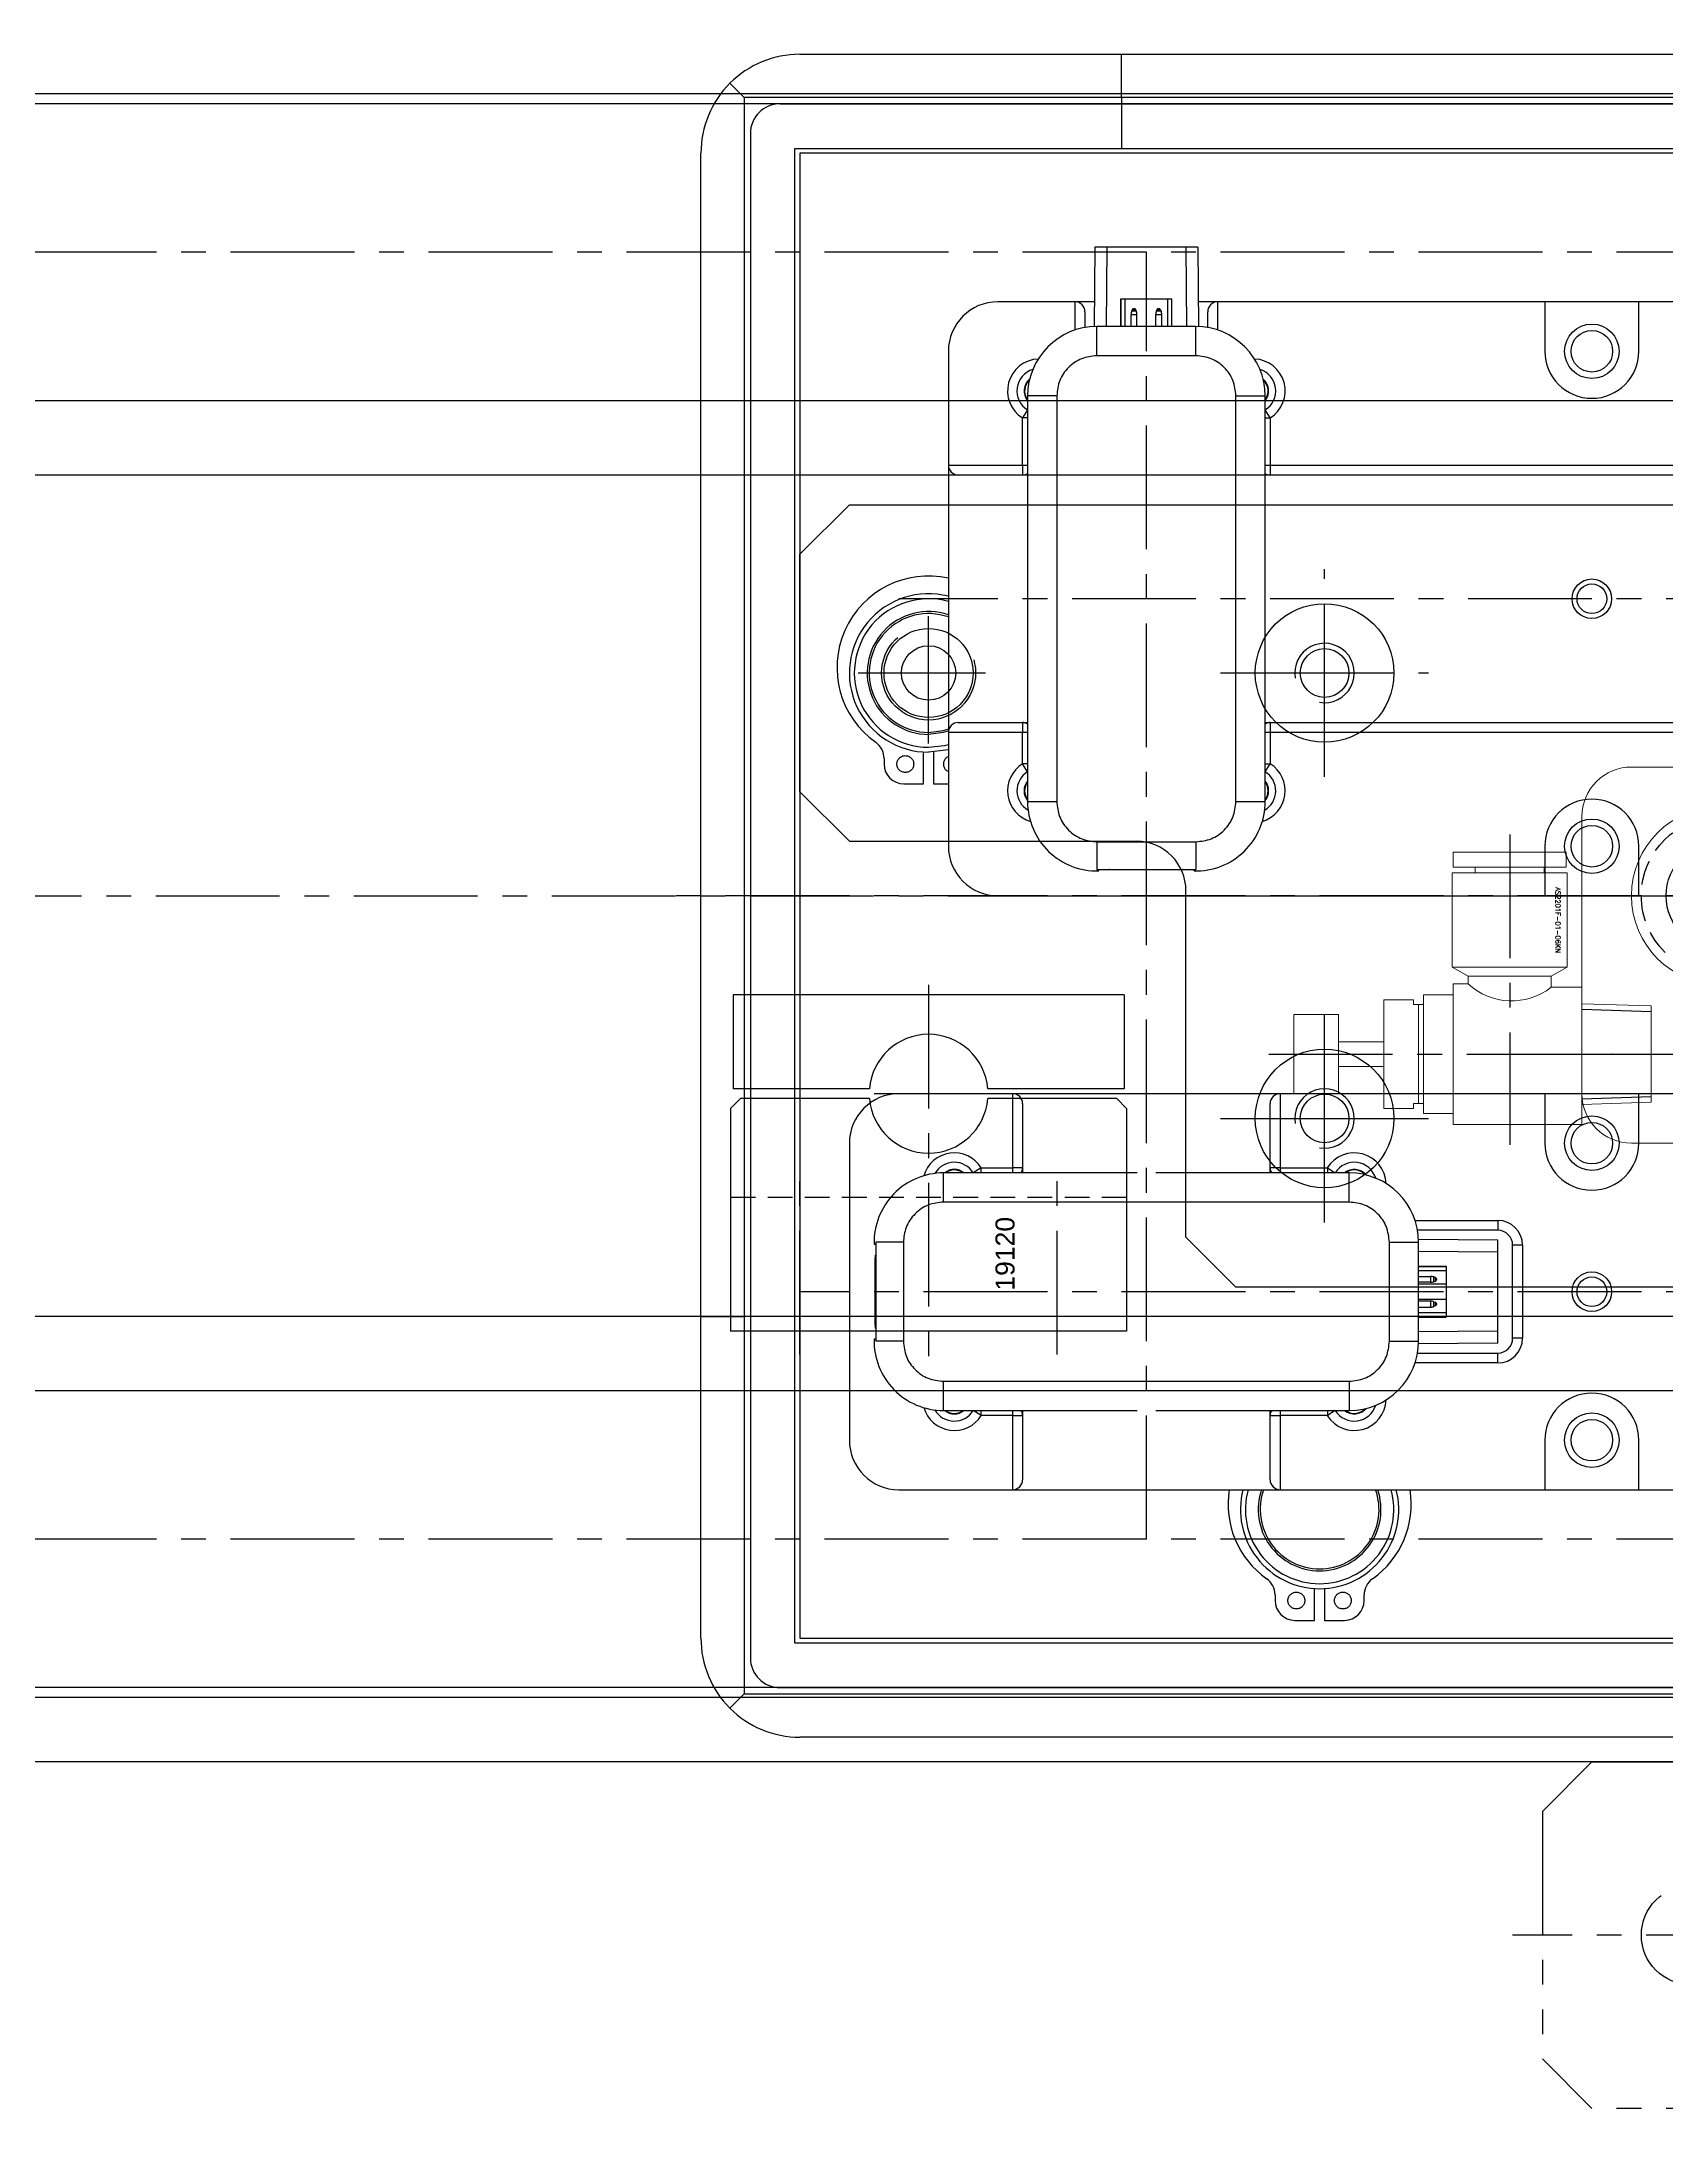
# Model space of a CAD drawing. Header units: inches. Extents: x 0 to 23821, y 0 to 11279.
# Drawn here: x 4105.6 to 4269.6, y 5067.3 to 5279.1 of the extents above; entities that cross this region are included whole.
import ezdxf
from ezdxf.enums import TextEntityAlignment as Align

# ---------------------------------------------------------------- set-up
doc = ezdxf.new("R2010")
doc.units = ezdxf.units.IN
doc.header["$LTSCALE"] = 10
doc.header["$MEASUREMENT"] = 0
for name, pattern in [('CENTER', [2, 1.25, -0.25, 0.25, -0.25]), ('HIDDEN', [0.375, 0.25, -0.125]), ('PHANTOM', [2.5, 1.25, -0.25, 0.25, -0.25, 0.25, -0.25])]:
    doc.linetypes.add(name, pattern=pattern)
for name, color, linetype in [('11', 1, 'CENTER'), ('22', 2, 'HIDDEN'), ('44', 4, 'Continuous'), ('66', 6, 'PHANTOM'), ('B', 123, 'Continuous'), ('G', 231, 'Continuous'), ('P', 142, 'Continuous'), ('T', 3, 'Continuous'), ('V', 1, 'Continuous'), ('Y', 60, 'Continuous')]:
    doc.layers.add(name, color=color, linetype=linetype)
doc.layers.add('88', color=35, linetype='Continuous', lineweight=5)
doc.styles.add('H', font='romans.shx', dxfattribs={"bigfont": 'whgtxt.shx'})
doc.styles.add('SCI', font='')
doc.styles.get("Standard").update_dxf_attribs({"font": 'arial.ttf'})
doc.styles.get('SCI').set_extended_font_data('Gulim')

# ---------------------------------------------------------------- blocks, each defined once
blk = doc.blocks.new('A$C21f345d0')
for p, q in [((6520, -57), (280, -57)), ((6520, -142), (280, -142)), ((6520, -187), (280, -187))]:
    blk.add_line(p, q)
at = {"layer": '11'}
for p, q in [((6520, -34.5), (280, -34.5)), ((279.95, -99.5), (6520, -99.5)), ((6520, -164.5), (280, -164.5))]:
    blk.add_line(p, q, dxfattribs=at)
at = {"layer": 'B'}
for p, q in [((6520, -19.5), (280, -19.5)), ((6520, -49.5), (280, -49.5)), ((6520, -149.5), (280, -149.5)), ((6520, -179.5), (280, -179.5))]:
    blk.add_line(p, q, dxfattribs=at)
at = {"layer": 'G'}
for p, q in [((6520, -18.5), (280, -18.5)), ((6520, -180.5), (280, -180.5))]:
    blk.add_line(p, q, dxfattribs=at)
blk = doc.blocks.new('A$Ce158b9f5')
for p, q in [((15, 177.5), (325, 177.5)), ((47.5, 173.13), (47.5, 177.5)), ((7.93, 174.57), (9.37, 173.13)), ((330.63, 173.13), (9.37, 173.13)), ((9.37, 173.13), (9.37, 50)), ((47.5, 173.13), (47.5, 168)), ((5, 50), (5, 167.5)), ((14.5, 168), (325.5, 168)), ((14.5, 50), (14.5, 168)), ((325, 167.5), (15, 167.5)), ((15, 167.5), (15, 17.5)), ((44.81, 158), (44.74, 150)), ((55.19, 158), (44.81, 158)), ((46.01, 158), (45.94, 150)), ((53.99, 158), (54.06, 150)), ((55.19, 158), (55.26, 150)), ((42.8, 152.5), (35, 152.5)), ((44.77, 152.5), (42.8, 152.5)), ((42.8, 149.65), (42.8, 152.5)), ((47.42, 150), (47.42, 152.8)), ((47.42, 152.8), (52.58, 152.8)), ((47.45, 150), (47.45, 152.8)), ((47.85, 150), (47.85, 152.8)), ((52.15, 152.8), (52.15, 150)), ((52.55, 152.8), (52.55, 150)), ((52.58, 150), (52.58, 152.8)), ((57.2, 152.5), (55.23, 152.5)), ((90.25, 152.5), (57.2, 152.5)), ((57.2, 152.5), (57.2, 149.65)), ((90.25, 152.5), (90.25, 147.5)), ((99.75, 152.5), (90.25, 152.5)), ((99.75, 147.5), (99.75, 152.5)), ((122.8, 152.5), (99.75, 152.5)), ((43.8, 151.5), (43.8, 149.9)), ((48.45, 150), (48.45, 151.21)), ((48.45, 151.21), (49.05, 151.21)), ((48.56, 151.7), (48.51, 151.55)), ((48.99, 151.55), (48.51, 151.55)), ((48.94, 151.7), (48.56, 151.7)), ((48.71, 151.8), (48.79, 151.8)), ((48.99, 151.55), (48.94, 151.7)), ((49.05, 150), (49.05, 151.21)), ((50.95, 151.21), (51.55, 151.21)), ((50.95, 150), (50.95, 151.21)), ((51.01, 151.55), (51.06, 151.7)), ((51.49, 151.55), (51.01, 151.55)), ((51.44, 151.7), (51.06, 151.7)), ((51.21, 151.8), (51.29, 151.8)), ((51.44, 151.7), (51.49, 151.55)), ((51.55, 150), (51.55, 151.21)), ((56.2, 149.9), (56.2, 151.5)), ((55, 150), (45, 150)), ((45, 147.05), (45, 150)), ((55, 147.05), (55, 150)), ((30, 147.5), (30, 136)), ((55, 147.05), (45, 147.05)), ((38, 143), (38, 102)), ((40.95, 143), (38, 143)), ((40.95, 143), (40.95, 102)), ((59.05, 102), (59.05, 143)), ((59.05, 143), (62, 143)), ((62, 102), (62, 143)), ((37.99, 141.58), (37.48, 140.78)), ((37.48, 136), (37.48, 140.78)), ((38, 140.78), (37.48, 140.78)), ((62, 140.78), (62.52, 140.78)), ((62.52, 140.78), (62.01, 141.58)), ((62.52, 140.78), (62.52, 136)), ((30, 136), (37.48, 136)), ((30, 136), (30, 109)), ((37.48, 136), (37.48, 135)), ((37.48, 136), (38, 136)), ((62, 136), (62.52, 136)), ((62.52, 136), (117.48, 136)), ((62.52, 136), (62.52, 135)), ((37.48, 135), (31, 135)), ((38, 135), (37.48, 135)), ((62.52, 135), (62, 135)), ((117.48, 135), (62.52, 135)), ((37.48, 109), (30, 109)), ((30, 109), (30, 97.5)), ((31, 110), (37.48, 110)), ((37.48, 110), (37.48, 109)), ((37.48, 110), (38, 110)), ((37.48, 105.82), (37.48, 109)), ((38, 109), (37.48, 109)), ((62, 110), (62.52, 110)), ((62.52, 109), (62, 109)), ((62.52, 110), (117.48, 110)), ((62.52, 110), (62.52, 109)), ((117.48, 109), (62.52, 109)), ((62.52, 109), (62.52, 105.82)), ((23.5, 106.37), (23.5, 105.8)), ((27.5, 103.8), (27.5, 107.02)), ((28.5, 107.02), (28.5, 103.8)), ((25.5, 103.8), (27.5, 103.8)), ((28.5, 103.8), (30, 103.8)), ((37.99, 105.02), (37.48, 105.82)), ((38, 105.82), (37.48, 105.82)), ((62, 105.82), (62.52, 105.82)), ((62.01, 105.02), (62.52, 105.82)), ((40.95, 102), (38, 102)), ((62, 102), (59.05, 102)), ((45, 97.95), (55, 97.95)), ((45, 97.95), (45, 95.16)), ((55, 97.95), (55, 95.16)), ((90.25, 97.5), (90.25, 92.5)), ((99.75, 92.5), (99.75, 97.5)), ((45, 95.16), (55, 95.16)), ((45.19, 95), (45.21, 95.16)), ((46.8, 95.16), (46.8, 95.1)), ((49, 95.1), (46.8, 95.1)), ((53.2, 95.1), (51, 95.1)), ((53.2, 95.16), (53.2, 95.1)), ((54.79, 95.16), (54.81, 95)), ((35, 92.5), (305, 92.5)), ((315, 72.5), (25, 72.5)), ((36.5, 65.02), (36.5, 72.5)), ((63.5, 72.5), (63.5, 65.02)), ((90.25, 72.5), (90.25, 67.5)), ((99.75, 67.5), (99.75, 72.5)), ((37.5, 71.5), (37.5, 65.02)), ((62.5, 65.02), (62.5, 71.5)), ((20, 67.5), (20, 37.5)), ((49.06, 64.5), (29.5, 64.5)), ((29.5, 61.55), (29.5, 64.5)), ((33.32, 65.02), (32.52, 64.51)), ((33.32, 65.02), (36.5, 65.02)), ((33.32, 64.5), (33.32, 65.02)), ((37.5, 65.02), (36.5, 65.02)), ((36.5, 64.5), (36.5, 65.02)), ((37.5, 65.02), (37.5, 64.5)), ((70.5, 64.5), (50.94, 64.5)), ((63.5, 65.02), (62.5, 65.02)), ((62.5, 64.5), (62.5, 65.02)), ((63.5, 65.02), (68.28, 65.02)), ((63.5, 65.02), (63.5, 64.5)), ((68.28, 65.02), (69.08, 64.51)), ((68.28, 65.02), (68.28, 64.5)), ((70.5, 61.55), (70.5, 64.5)), ((70.5, 61.55), (29.5, 61.55)), ((77.15, 59.7), (85.5, 59.7)), ((85.5, 59.7), (85.5, 58.7)), ((22.5, 57.31), (22.66, 57.29)), ((22.66, 57.5), (22.66, 47.5)), ((25.45, 57.5), (22.66, 57.5)), ((25.45, 57.5), (25.45, 47.5)), ((74.55, 47.5), (74.55, 57.5)), ((74.55, 57.5), (77.5, 57.5)), ((85.5, 58.7), (77.4, 58.7)), ((85.5, 57.69), (77.5, 57.76)), ((77.5, 47.5), (77.5, 57.5)), ((88, 57.2), (87, 57.2)), ((87, 47.8), (87, 57.2)), ((88, 57.2), (88, 47.8)), ((22.6, 49.3), (22.6, 55.7)), ((22.6, 55.7), (22.66, 55.7)), ((85.5, 56.49), (77.5, 56.56)), ((77.5, 55.08), (80.3, 55.08)), ((80.3, 55.08), (80.3, 49.92)), ((85.5, 48.51), (85.5, 56.49)), ((77.5, 55.05), (80.3, 55.05)), ((77.5, 54.65), (80.3, 54.65)), ((77.5, 54.05), (78.71, 54.05)), ((78.71, 53.45), (77.5, 53.45)), ((80.3, 53.25), (77.5, 53.25)), ((78.71, 54.05), (78.71, 53.45)), ((79.05, 53.51), (79.05, 53.99)), ((79.2, 53.94), (79.05, 53.99)), ((79.05, 53.51), (79.2, 53.56)), ((79.2, 53.56), (79.2, 53.94)), ((79.3, 53.79), (79.3, 53.71)), ((77.5, 51.75), (80.3, 51.75)), ((78.71, 51.55), (77.5, 51.55)), ((77.5, 50.95), (78.71, 50.95)), ((78.71, 51.55), (78.71, 50.95)), ((79.05, 51.01), (79.05, 51.49)), ((79.05, 51.49), (79.2, 51.44)), ((79.2, 51.06), (79.05, 51.01)), ((79.2, 51.06), (79.2, 51.44)), ((79.3, 51.29), (79.3, 51.21)), ((5, 17.5), (5, 50)), ((5, 50), (9.37, 50)), ((9.37, 50), (9.37, 11.87)), ((14.5, 50), (9.37, 50)), ((14.5, 17), (14.5, 50)), ((22.6, 49.3), (22.66, 49.3)), ((80.3, 50.35), (77.5, 50.35)), ((80.3, 49.95), (77.5, 49.95)), ((77.5, 49.92), (80.3, 49.92)), ((22.66, 47.71), (22.5, 47.69)), ((25.45, 47.5), (22.66, 47.5)), ((74.55, 47.5), (77.5, 47.5)), ((85.5, 48.51), (77.5, 48.44)), ((85.5, 47.31), (77.5, 47.24)), ((88, 47.8), (87, 47.8)), ((85.5, 45.3), (77.15, 45.3)), ((77.4, 46.3), (85.5, 46.3)), ((85.5, 45.3), (85.5, 46.3)), ((29.5, 43.45), (70.5, 43.45)), ((29.5, 40.5), (29.5, 43.45)), ((70.5, 43.45), (70.5, 40.5)), ((29.5, 40.5), (49.06, 40.5)), ((33.32, 39.98), (32.52, 40.49)), ((33.32, 39.98), (33.32, 40.5)), ((36.5, 39.98), (36.5, 40.5)), ((37.5, 40.5), (37.5, 39.98)), ((50.94, 40.5), (70.5, 40.5)), ((62.5, 39.98), (62.5, 40.5)), ((63.5, 40.5), (63.5, 39.98)), ((68.28, 40.5), (68.28, 39.98)), ((69.08, 40.49), (68.28, 39.98)), ((36.5, 39.98), (33.32, 39.98)), ((36.5, 32.5), (36.5, 39.98)), ((36.5, 39.98), (37.5, 39.98)), ((37.5, 39.98), (37.5, 33.5)), ((62.5, 39.98), (63.5, 39.98)), ((62.5, 33.5), (62.5, 39.98)), ((63.5, 39.98), (63.5, 32.5)), ((68.28, 39.98), (63.5, 39.98)), ((90.25, 37.5), (90.25, 32.5)), ((99.75, 32.5), (99.75, 37.5)), ((25, 32.5), (315, 32.5)), ((63, 21.87), (63, 21.3)), ((67, 19.3), (67, 22.52)), ((68, 22.52), (68, 19.3)), ((72, 21.3), (72, 21.87)), ((65, 19.3), (67, 19.3)), ((68, 19.3), (70, 19.3)), ((325.5, 17), (14.5, 17)), ((15, 17.5), (325, 17.5)), ((7.93, 10.43), (9.37, 11.87)), ((9.37, 11.87), (330.63, 11.87)), ((325, 7.5), (15, 7.5))]:
    blk.add_line(p, q)
at = {"flags": 128}
for points in [[(28, 109), (29.49, 109.19), (30.07, 109.37)], [(30.01, 109.13), (29.48, 108.98), (28, 108.8)], [(28, 107.5), (29.61, 107.68), (30, 107.77)], [(30, 107.25), (29.72, 107.19), (28, 107)], [(46.8, 95.1), (46.31, 95.15), (46.27, 95.16)], [(53.73, 95.16), (53.69, 95.15), (53.2, 95.1)], [(22.6, 55.7), (22.65, 56.19), (22.66, 56.23)], [(22.66, 48.77), (22.65, 48.81), (22.6, 49.3)]]:
    blk.add_lwpolyline(points, dxfattribs=at)
for centre, radius in [((95, 147.5), 2.75), ((95, 147.5), 2.1), ((95, 122.5), 2), ((95, 122.5), 1.5), ((95, 97.5), 2.75), ((95, 97.5), 2.1), ((95, 67.5), 2.75), ((95, 67.5), 2.1), ((95, 52.5), 2), ((95, 52.5), 1.5), ((95, 37.5), 2.75), ((95, 37.5), 2.1)]:
    blk.add_circle(centre, radius)
for centre, radius, start, end in [((15, 167.5), 10, 90, 135), ((15, 167.5), 10, 135, 180), ((35, 147.5), 5, 90, 180), ((42.8, 151.5), 1, 0, 90), ((57.2, 151.5), 1, 90, 180), ((49.45, 151.21), 1, 160, 180), ((48.71, 151.65), 0.15, 90, 160), ((48.79, 151.65), 0.15, 20, 90), ((48.05, 151.21), 1, 0, 20), ((51.95, 151.21), 1, 160, 180), ((51.21, 151.65), 0.15, 90, 160), ((51.29, 151.65), 0.15, 20, 90), ((50.55, 151.21), 1, 0, 20), ((45, 143), 7, 90, 180), ((55, 143), 7, 0, 90), ((39.2, 143.5), 3.22, 92.3296, 237.7055), ((60.8, 143.5), 3.22, 302.2945, 87.6704), ((95, 147.5), 4.75, 180, 0), ((39.2, 143.5), 2.27, 107.1614, 237.7055), ((39.2, 143.5), 1.55, 129.767, 219.3275), ((39.2, 143.5), 1.5, 132.4943, 216.8699), ((60.8, 143.5), 2.27, 302.2945, 72.8386), ((60.8, 143.5), 1.55, 320.6725, 50.233), ((60.8, 143.5), 1.5, 323.1301, 47.5057), ((31, 136), 1, 180, 270), ((37.48, 135.91), 0.914, 270.1215, 304.8657), ((62.52, 135.91), 0.914, 235.1343, 269.8785), ((28, 115.55), 9.25, 77.5131, 234.7056), ((28, 115), 8, 75.5225, 270), ((28, 115), 7.5, 74.534, 270), ((28, 115), 6.2, 71.1809, 270), ((28, 115), 6, 70.5288, 270), ((21.5, 106.37), 2, 0, 54.7056), ((31, 109), 1, 90, 180), ((37.48, 109.09), 0.914, 55.1343, 89.8785), ((62.52, 109.09), 0.914, 90.1215, 124.8657), ((25.5, 105.8), 2, 180, 270), ((39.2, 103.1), 3.22, 122.2945, 253.5613), ((39.2, 103.1), 2.27, 122.2945, 239.6863), ((39.2, 103.1), 1.55, 140.6725, 219.3275), ((39.2, 103.1), 1.5, 143.1301, 216.8699), ((60.8, 103.1), 3.22, 286.4387, 57.7055), ((60.8, 103.1), 2.27, 300.3137, 57.7055), ((60.8, 103.1), 1.55, 320.6725, 39.3275), ((60.8, 103.1), 1.5, 323.1301, 36.8699), ((45, 102), 7, 180, 271.5443), ((55, 102), 7, 268.4557, 0), ((95, 97.5), 4.75, 0, 180), ((35, 97.5), 5, 180, 270), ((25, 67.5), 5, 90, 180), ((36.5, 71.5), 1, 0, 90), ((63.5, 71.5), 1, 90, 180), ((30.6, 63.3), 3.22, 32.2945, 163.5613), ((71, 63.3), 3.22, 2.3296, 147.7055), ((95, 67.5), 4.75, 180, 0), ((29.5, 57.5), 7, 90, 181.5443), ((30.6, 63.3), 2.27, 32.2945, 149.6863), ((30.6, 63.3), 1.55, 50.6725, 129.3275), ((30.6, 63.3), 1.5, 53.1301, 126.8699), ((36.59, 65.02), 0.914, 325.1343, 359.8785), ((63.41, 65.02), 0.914, 180.1215, 214.8657), ((71, 63.3), 2.27, 17.1614, 147.7055), ((71, 63.3), 1.55, 39.767, 129.3275), ((71, 63.3), 1.5, 42.4943, 126.8699), ((70.5, 57.5), 7, 0, 90), ((85.5, 57.2), 2.5, 0, 90), ((85.5, 57.2), 1.5, 0, 90), ((78.71, 53.05), 1, 70, 90), ((78.71, 54.45), 1, 270, 290), ((79.15, 53.79), 0.15, 0, 70), ((79.15, 53.71), 0.15, 290, 360), ((78.71, 50.55), 1, 70, 90), ((78.71, 51.95), 1, 270, 290), ((79.15, 51.29), 0.15, 0, 70), ((79.15, 51.21), 0.15, 290, 0), ((29.5, 47.5), 7, 178.4557, 270), ((70.5, 47.5), 7, 270, 0), ((85.5, 47.8), 2.5, 270, 0), ((85.5, 47.8), 1.5, 270, 0), ((30.6, 41.7), 3.22, 196.4387, 327.7055), ((30.6, 41.7), 2.27, 210.3137, 327.7055), ((30.6, 41.7), 1.55, 230.6725, 309.3275), ((30.6, 41.7), 1.5, 233.1301, 306.8699), ((36.59, 39.98), 0.914, 0.1215, 34.8657), ((63.41, 39.98), 0.914, 145.1343, 179.8785), ((71, 41.7), 3.22, 212.2945, 357.6704), ((71, 41.7), 2.27, 212.2945, 342.8386), ((71, 41.7), 1.55, 230.6725, 320.233), ((71, 41.7), 1.5, 233.1301, 317.5057), ((95, 37.5), 4.75, 0, 180), ((25, 37.5), 5, 180, 270), ((36.5, 33.5), 1, 270, 0), ((67.5, 31.05), 9.25, 170.9813, 234.7056), ((67.5, 30.5), 8, 165.5225, 270), ((67.5, 30.5), 7.5, 164.534, 270), ((67.5, 30.5), 6.2, 161.1809, 270), ((67.5, 30.5), 6, 160.5288, 270), ((63.5, 33.5), 1, 180, 270), ((67.5, 30.5), 8, 270, 14.4775), ((67.5, 30.5), 7.5, 270, 15.466), ((67.5, 30.5), 6.2, 270, 18.8191), ((67.5, 30.5), 6, 270, 19.4712), ((67.5, 31.05), 9.25, 305.2944, 9.0187), ((61, 21.87), 2, 0, 54.7056), ((74, 21.87), 2, 125.2944, 180), ((65, 21.3), 2, 180, 270), ((70, 21.3), 2, 270, 0), ((15, 17.5), 10, 180, 225), ((15, 17.5), 10, 225, 270)]:
    blk.add_arc(centre, radius, start, end)
for points in [[(45, 147.05), (44.47, 146.99), (43.41, 146.87), (42.07, 145.93), (41.13, 144.59), (41.01, 143.53), (40.95, 143)], [(59.05, 143), (58.99, 143.53), (58.87, 144.59), (57.93, 145.93), (56.59, 146.87), (55.53, 146.99), (55, 147.05)], [(26.5, 105.8), (26.49, 105.91), (26.46, 106.13), (26.27, 106.42), (25.98, 106.61), (25.65, 106.67), (25.32, 106.61), (25.03, 106.42), (24.84, 106.13), (24.78, 105.8), (24.84, 105.47), (25.03, 105.18), (25.32, 104.99), (25.65, 104.93), (25.98, 104.99), (26.27, 105.18), (26.46, 105.47), (26.49, 105.69), (26.5, 105.8)], [(55, 97.95), (55.53, 98.01), (56.59, 98.13), (57.93, 99.07), (58.87, 100.41), (58.99, 101.47), (59.05, 102)], [(74.55, 57.5), (74.49, 58.03), (74.37, 59.09), (73.43, 60.43), (72.09, 61.37), (71.03, 61.49), (70.5, 61.55)], [(25.45, 47.5), (25.51, 46.97), (25.63, 45.91), (26.57, 44.57), (27.91, 43.63), (28.97, 43.51), (29.5, 43.45)], [(70.5, 43.45), (71.03, 43.51), (72.09, 43.63), (73.43, 44.57), (74.37, 45.91), (74.49, 46.97), (74.55, 47.5)], [(66, 21.3), (65.99, 21.41), (65.96, 21.63), (65.77, 21.92), (65.48, 22.11), (65.15, 22.17), (64.82, 22.11), (64.53, 21.92), (64.34, 21.63), (64.28, 21.3), (64.34, 20.97), (64.53, 20.68), (64.82, 20.49), (65.15, 20.43), (65.48, 20.49), (65.77, 20.68), (65.96, 20.97), (65.99, 21.19), (66, 21.3)], [(70.7, 21.3), (70.69, 21.41), (70.66, 21.63), (70.47, 21.92), (70.18, 22.11), (69.85, 22.17), (69.52, 22.11), (69.23, 21.92), (69.04, 21.63), (68.98, 21.3), (69.04, 20.97), (69.23, 20.68), (69.52, 20.49), (69.85, 20.43), (70.18, 20.49), (70.47, 20.68), (70.66, 20.97), (70.69, 21.19), (70.7, 21.3)]]:
    blk.add_open_spline(points, degree=3)
for points, knots in [([(30, 106.57), (29.91, 106.52), (29.72, 106.41), (29.55, 106.13), (29.48, 105.8), (29.55, 105.47), (29.72, 105.19), (29.91, 105.08), (30, 105.03)], [0, 0, 0, 0, 0.1564, 0.3282, 0.5, 0.6718, 0.8436, 1, 1, 1, 1]), ([(40.95, 102), (41, 101.49), (41.09, 100.71), (41.59, 99.76), (42.12, 99.12), (42.76, 98.59), (43.71, 98.09), (44.49, 98), (45, 97.95)], [0, 0, 0, 0, 0.239457, 0.368361, 0.5, 0.631639, 0.760543, 1, 1, 1, 1]), ([(29.5, 61.55), (28.99, 61.5), (28.21, 61.41), (27.26, 60.91), (26.62, 60.38), (26.09, 59.74), (25.59, 58.79), (25.5, 58.01), (25.45, 57.5)], [0, 0, 0, 0, 0.239457, 0.368361, 0.5, 0.631639, 0.760543, 1, 1, 1, 1]), ([(85.5, 56.49), (85.5, 56.64), (85.5, 56.96), (85.5, 57.35), (85.5, 57.63), (85.5, 57.67), (85.5, 57.69)], [0, 0, 0, 0, 0.250002, 0.5, 0.749998, 1, 1, 1, 1]), ([(85.5, 47.31), (85.5, 47.33), (85.5, 47.37), (85.5, 47.65), (85.5, 48.04), (85.5, 48.36), (85.5, 48.51)], [0, 0, 0, 0, 0.250002, 0.5, 0.749998, 1, 1, 1, 1])]:
    blk.add_open_spline(points, degree=3, knots=knots)
at = {"layer": '11'}
for p, q in [((50, 27.5), (50, 157.5)), ((315, 122.5), (25, 122.5)), ((340, 92.5), (0, 92.5)), ((320, 52.5), (15, 52.5))]:
    blk.add_line(p, q, dxfattribs=at)
at = {"layer": 'Y'}
for p, q in [((13, 172.5), (327, 172.5)), ((10, 169.5), (10, 15.5)), ((13, 12.5), (327, 12.5))]:
    blk.add_line(p, q, dxfattribs=at)
for centre, start, end in [((13, 169.5), 90, 180), ((13, 15.5), 180, 270)]:
    blk.add_arc(centre, 3, start, end, dxfattribs=at)
blk = doc.blocks.new('SMTAPM6', base_point=(1696.01, 1983.9))
at = {"color": 7, "linetype": 'Continuous'}
blk.add_circle((1696.01, 1983.9), 2.46, dxfattribs=at)
at = {"layer": '11'}
for p, q in [((1696.01, 1979.4), (1696.01, 1988.4)), ((1691.51, 1983.9), (1700.51, 1983.9))]:
    blk.add_line(p, q, dxfattribs=at)
at = {"layer": 'T', "linetype": 'Continuous'}
blk.add_arc((1696.01, 1983.9), 3, 260.0082, 189.9928, dxfattribs=at)
blk = doc.blocks.new('MDCBM5H', base_point=(3956.9, -5620.49, 0))
at = {"color": 7, "linetype": 'Continuous'}
blk.add_circle((3956.9, -5620.49, 0), 2.75, dxfattribs=at)
at = {"layer": '11'}
for p, q in [((3956.9, -5627.62, 0), (3956.9, -5613.37, 0)), ((3949.78, -5620.49, 0), (3964.03, -5620.49, 0))]:
    blk.add_line(p, q, dxfattribs=at)
at = {"layer": '22', "ltscale": 7.6}
blk.add_circle((3956.9, -5620.49, 0), 4.75, dxfattribs=at)
blk = doc.blocks.new('MDCBM6', base_point=(40751.01, 10879.93))
at = {"color": 7, "linetype": 'Continuous'}
for radius in [5.5, 3.3]:
    blk.add_circle((40751.01, 10879.93), radius, dxfattribs=at)
at = {"layer": '11'}
for p, q in [((40751.01, 10871.68), (40751.01, 10888.18)), ((40742.76, 10879.93), (40759.26, 10879.93))]:
    blk.add_line(p, q, dxfattribs=at)
blk = doc.blocks.new('A$C65A22A5B')
for p, q in [((-155, 34.5), (-150, 39.5)), ((-150, 39.5), (111, 39.5)), ((116, 34.5), (111, 39.5)), ((-155, 10.5), (-155, 34.5)), ((116, -0.5), (116, 34.5)), ((-155, 10.5), (-150, 5.5)), ((-150, 5.5), (-121, 5.5)), ((-116, -34.5), (-116, 0.5)), ((121, -5.5), (150, -5.5)), ((155, -10.5), (150, -5.5)), ((155, -34.5), (155, -10.5)), ((-116, -34.5), (-111, -39.5)), ((155, -34.5), (150, -39.5)), ((-111, -39.5), (150, -39.5))]:
    blk.add_line(p, q)
for centre, radius in [((-102, 22.5), 7), ((102, 22.5), 7), ((-142, 22.5), 4.5), ((0, 0), 15), ((0, 0), 6.1), ((-102, -22.5), 7), ((102, -22.5), 7), ((142, -22.5), 4.5)]:
    blk.add_circle(centre, radius)
for centre, start, end in [((-121, 0.5), 0, 90), ((121, -0.5), 180, 270)]:
    blk.add_arc(centre, 5, start, end)
at = {"layer": '11'}
for p, q in [((-102, 12), (-102, 33)), ((102, 12), (102, 33)), ((-142, 15.75), (-142, 29.25)), ((-148.75, 22.5), (-135.25, 22.5)), ((-112.5, 22.5), (-91.5, 22.5)), ((0, -22.5), (0, 22.5)), ((91.5, 22.5), (112.5, 22.5)), ((-62, -12), (-62, 12)), ((62, -12), (62, 12)), ((-74, 0), (-50, 0)), ((-22.5, 0), (22.5, 0)), ((50, 0), (74, 0)), ((102, -33), (102, -12)), ((142, -29.25), (142, -15.75)), ((91.5, -22.5), (112.5, -22.5)), ((135.25, -22.5), (148.75, -22.5))]:
    blk.add_line(p, q, dxfattribs=at)
at = {"layer": '11', "ltscale": 3.15}
for p, q in [((-102, -33), (-102, -12)), ((-112.5, -22.5), (-91.5, -22.5))]:
    blk.add_line(p, q, dxfattribs=at)
at = {"layer": '22'}
for centre in [(-62, 0), (62, 0)]:
    blk.add_circle(centre, 8, dxfattribs=at)
for name, p in [('MDCBM5H', (-142, 22.5)), ('SMTAPM6', (-102, 22.5)), ('SMTAPM6', (102, 22.5)), ('MDCBM6', (-62, 0)), ('MDCBM6', (62, 0)), ('MDCBM5H', (142, -22.5)), ('SMTAPM6', (-102, -22.5)), ('SMTAPM6', (102, -22.5))]:
    blk.add_blockref(name, p)
blk = doc.blocks.new('A$C1D3868C3')
for p, q in [((-33.5, 29.89), (33.5, 29.89)), ((-38.5, 20.99), (-38.5, 24.89)), ((42.1, 24.99), (71, 24.99)), ((76, 19.99), (76, -8.01)), ((-71, 12.99), (-46.5, 12.99)), ((-76, 7.99), (-76, -20.01)), ((46.5, -13.01), (71, -13.01)), ((38.5, -21.01), (38.5, -24.91)), ((-71, -25.01), (-42.1, -25.01)), ((33.5, -29.91), (-33.5, -29.91))]:
    blk.add_line(p, q)
for centre, radius in [((0, -0.01), 25), ((-62, -0.01), 9), ((-38, -0.01), 10), ((38, -0.01), 10), ((62, -0.01), 9)]:
    blk.add_circle(centre, radius)
for centre, radius, start, end in [((-33.5, 24.89), 5, 90, 180), ((33.5, 24.89), 5, 30.6638, 90), ((42.1, 29.99), 5, 210.6638, 270), ((71, 19.99), 5, 0, 90), ((-46.5, 20.99), 8, 270, 0), ((-71, 7.99), 5, 90, 180), ((71, -8.01), 5, 270, 0), ((46.5, -21.01), 8, 90, 180), ((-71, -20.01), 5, 180, 270), ((-42.1, -30.01), 5, 30.6638, 90), ((33.5, -24.91), 5, 270, 0), ((-33.5, -24.91), 5, 210.6638, 270)]:
    blk.add_arc(centre, radius, start, end)
at = {"layer": '11'}
for p, q in [((0, -37.51), (0, 37.49)), ((-23, 31.05), (-23, 16.07)), ((23, 31.05), (23, 16.07)), ((78, 15.99), (16.52, 15.99)), ((-38, 11.49), (-38, -11.51)), ((38, 11.49), (38, -11.51)), ((-62, 10.49), (-62, -10.51)), ((62, 10.49), (62, -10.51)), ((78, -0.01), (-78, -0.01)), ((-37.5, -0.01), (37.5, -0.01)), ((-78, -16.01), (-16.52, -16.01)), ((-23, -31.06), (-23, -16.08)), ((23, -31.06), (23, -16.08))]:
    blk.add_line(p, q, dxfattribs=at)
blk = doc.blocks.new('AS2211F-01-06KN_AS2201F-01-06S_F')
for p, q in [((-4, 32.1), (4, 32.1)), ((-4, 32.1), (-4, 27.6)), ((4, 27.6), (4, 32.1)), ((4, 27.6), (-4, 27.6)), ((-1.25, 27.6), (-1.25, 23)), ((1.25, 23), (1.25, 27.6)), ((5.5, 23), (-5.5, 23)), ((-5.5, 20), (-5.5, 23)), ((5.5, 23), (5.5, 20)), ((-5, 20), (-5.5, 20)), ((-5, 18.995), (-5, 20)), ((5, 19.5), (-5, 19.5)), ((5, 20), (5, 18.995)), ((5.5, 20), (5, 20)), ((6, 18.995), (-6, 18.995)), ((-6, 18.995), (-6, 15.995)), ((6, 15.995), (6, 18.995)), ((-20.4, 4.6001), (-20.4, 16)), ((-20.4, 16), (-18.9, 16)), ((-18.9, 16), (-18.9, 4.6001)), ((-18.3, 16.1), (-18.3, 4.5)), ((-8.8, 16.1), (-18.3, 16.1)), ((-8.8, 16.1), (-8.8, 4.5001)), ((-7.876, 14.5001), (-8.8, 16.1)), ((7.1, 15.995), (-7.1, 15.995)), ((-7.1, 15.995), (-7.1, 14.5)), ((7.1, 2.9998), (7.1, 15.995)), ((-18.9, 13.7981), (-18.3, 13.7981)), ((-7.876, 14.5001), (-7.876, 6.1001)), ((-7.1, 14.5), (-7.876, 14.5)), ((-18.9, 6.802), (-18.3, 6.802)), ((-20.4, 4.6001), (-18.9, 4.6001)), ((-8.8, 4.5), (-18.3, 4.5)), ((-7.876, 6.1001), (-8.8, 4.5001)), ((-7.876, 6.1001), (-6.75, 6.1001)), ((-6.75, 6.1001), (-6.75, 2.9998)), ((7.1, 2.9998), (-6.75, 2.9998)), ((-4.864, -4.0002), (-5.082, 2.9998)), ((5.083, 2.9997), (4.864, -4.0003)), ((4.864, -4.0002), (-4.864, -4.0002))]:
    blk.add_line(p, q)
blk.add_arc((-11.882, 10.0926), 6.5036, 322.129, 42.6633)
blk.add_point((0, 0))
at = {"layer": '11'}
for p, q in [((0, 34.634), (0, -5.4941)), ((-22.193, 10.3), (9.168, 10.3))]:
    blk.add_line(p, q, dxfattribs=at)
at = {"layer": 'T'}
for p, q in [((-4.283, -4.0002), (-4.501, 2.9998)), ((4.502, 2.9997), (4.283, -4.0003))]:
    blk.add_line(p, q, dxfattribs=at)
blk = doc.blocks.new('A$C6C85299C')
at = {"xscale": -1, "rotation": 270}
blk.add_blockref('AS2211F-01-06KN_AS2201F-01-06S_F', (-3, 0), dxfattribs=at)
blk.add_blockref('AS2211F-01-06KN_AS2201F-01-06S_F', (-3, 0), dxfattribs=at)
at = {"color": 4, "style": 'H'}
blk.add_text('AS2201F-01-06KN', height=0.5, rotation=90, dxfattribs=at).set_placement((2.67, -13.54), align=Align.CENTER)
blk = doc.blocks.new('A$C79f051db')
for p, q in [((-19.75, 10), (-19.75, 0.5)), ((19.75, 10), (-19.75, 10)), ((19.75, 10), (19.75, 0.5)), ((-5.98, 0.5), (-19.75, 0.5)), ((19.75, 0.5), (5.98, 0.5)), ((-19, -0.5), (-20, -1.5)), ((-20, -1.5), (-20, -24)), ((-5.98, -0.5), (-19, -0.5)), ((19, -0.5), (5.98, -0.5)), ((20, -1.5), (19, -0.5)), ((20, -1.5), (20, -24)), ((20, -22.5), (-20, -22.5)), ((20, -24), (-20, -24))]:
    blk.add_line(p, q)
for start, end in [(4.7802, 175.2198), (184.7802, 355.2198)]:
    blk.add_arc((0, 0), 6, start, end)
at = {"layer": '11'}
for p, q in [((0, 11), (0, -26.9)), ((7, 0), (-7, 0)), ((-13, -26.34), (-13, -8.31)), ((13, -26.34), (13, -8.31))]:
    blk.add_line(p, q, dxfattribs=at)
at = {"layer": '22'}
blk.add_line((20, -10.5), (-20, -10.5), dxfattribs=at)
blk.add_text('19120', height=1.92, rotation=90).set_placement((8.68, -19.9))
blk = doc.blocks.new('A$Cbe38fbe8')
blk.add_blockref('A$C65A22A5B', (0, 0))
at = {"layer": '88', "rotation": 180}
for name, p in [('A$C1D3868C3', (0, -0.01)), ('A$C6C85299C', (-76, -16))]:
    blk.add_blockref(name, p, dxfattribs=at)
at = {"layer": 'V'}
blk.add_blockref('A$C79f051db', (-142, -20), dxfattribs=at)
blk = doc.blocks.new('A$C8f6e701c')
for p, q in [((-80, 12.5), (-75, 17.5)), ((75, 17.5), (-75, 17.5)), ((75, 17.5), (80, 12.5)), ((-80, 12.5), (-80, -12.5)), ((80, 12.5), (80, -12.5)), ((-55, 5), (-65, 5)), ((55, 5), (65, 5)), ((-65, -5), (-55, -5)), ((65, -5), (55, -5)), ((-80, -12.5), (-75, -17.5)), ((80, -12.5), (75, -17.5)), ((-75, -17.5), (75, -17.5))]:
    blk.add_line(p, q)
for centre in [(-25, 0), (25, 0)]:
    blk.add_circle(centre, 3.4)
for centre, start, end in [((-65, 0), 90, 270), ((-55, 0), 270, 90), ((55, 0), 90, 270), ((65, 0), 270, 90)]:
    blk.add_arc(centre, 5, start, end)
at = {"layer": '11'}
for p, q in [((0, 20.5), (0, -20.5)), ((-65, 7.5), (-65, -7.5)), ((-60, 7.5), (-60, -7.5)), ((-55, 7.5), (-55, -7.5)), ((-25, -6.5), (-25, 6.5)), ((25, -6.5), (25, 6.5)), ((55, 7.5), (55, -7.5)), ((60, 7.5), (60, -7.5)), ((65, 7.5), (65, -7.5)), ((-83, 0), (83, 0))]:
    blk.add_line(p, q, dxfattribs=at)
at = {"layer": 'T'}
for centre in [(-25, 0), (25, 0)]:
    blk.add_arc(centre, 4, 270, 180, dxfattribs=at)
at = {"layer": '44', "style": 'SCI'}
for p in [(-24.37, 0.2), (25.57, 0.37)]:
    blk.add_text('M8', height=0.394, dxfattribs=at).set_placement(p)
blk = doc.blocks.new('A$Ccf1b08b7')
blk.add_blockref('A$Cbe38fbe8', (0, 0))
at = {"layer": '66', "xscale": -1}
for p in [(0, 105), (0, -105)]:
    blk.add_blockref('A$C8f6e701c', p, dxfattribs=at)
at = {"layer": 'P'}
blk.add_blockref('A$Ce158b9f5', (-170, -92.5), dxfattribs=at)

msp = doc.modelspace()

# ---------------------------------------------------------------- block references
for name, p in [('A$C21f345d0', (1437.14339049, 5292.30962586, -227228.55083111)), ('A$Ccf1b08b7', (4337.14339049, 5192.80962586, -227228.55083111))]:
    msp.add_blockref(name, p)

doc.saveas('drawing.dxf')
